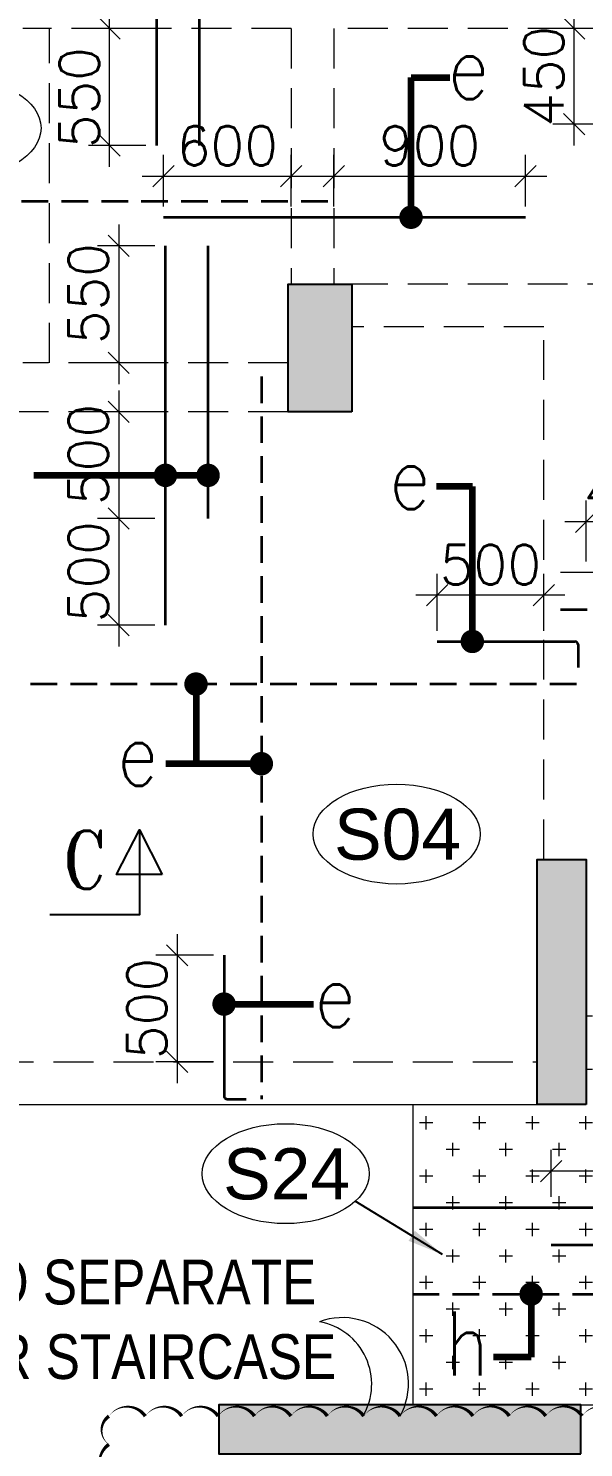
# Model space of a CAD drawing. Header units: millimetres. Extents: x 1255966 to 1543449, y 318653 to 465396.
# Drawn here: x 1271992 to 1274599, y 355917 to 362578 of the extents above; entities that cross this region are included whole.
import ezdxf

# ---------------------------------------------------------------- set-up
doc = ezdxf.new("R2010")
doc.units = ezdxf.units.MM
doc.header["$LTSCALE"] = 500
doc.header["$MEASUREMENT"] = 0
doc.header["$PDMODE"] = 34
for name, pattern in [('CONTINOUS', [0]), ('DASHED2', [0.375, 0.25, -0.125]), ('HIDDEN', [0.375, 0.25, -0.125]), ('PHANTOM2', [1.25, 0.625, -0.125, 0.125, -0.125, 0.125, -0.125])]:
    doc.linetypes.add(name, pattern=pattern)
doc.layers.get('Defpoints').update_dxf_attribs({"lineweight": 0})
for name, color, linetype, lineweight in [('ARROW', 1, 'Continuous', 0), ('CALL', 1, 'Continuous', 18), ('CUT OUT', 1, 'Continuous', 13), ('HATCH', 1, 'Continuous', 5), ('REVISION', 1, 'Continuous', 5), ('ST-DIM', 1, 'PHANTOM2', 15), ('STC AROW', 211, 'Continuous', 9), ('STC REINF.BOTTOM', 7, 'Continuous', 35), ('TEXT 01', 3, 'Continuous', 15), ('TOWER AREA BEAM..', 3, 'Continuous', 20), ('TOWER COL HATCH', 253, 'Continuous', 20)]:
    doc.layers.add(name, color=color, linetype=linetype, lineweight=lineweight)
for name, color, linetype in [('D', 10, 'Continuous'), ('S-COLUMN-HATCH', 253, 'Continuous'), ('S-FRAMING PLAN', 4, 'Continuous'), ('S-T', 3, 'Continuous'), ('sec', 31, 'Continuous'), ('TEXT-20', 3, 'Continuous'), ('TOWER AREA COLUMN.', 6, 'Continuous')]:
    doc.layers.add(name, color=color, linetype=linetype)
doc.styles.add('1.100', font='ARIALN.TTF')
doc.styles.add('2MM', font='romans.shx', dxfattribs={"width": 0.7})
doc.styles.add('ABHI', font='arial.ttf')
doc.styles.add('ROMANCE', font='romans.shx')
doc.styles.add('RT', font='romant.shx', dxfattribs={"height": 8})
doc.styles.add('S-T', font='romans.shx')
doc.dimstyles.new('GRID DIM', dxfattribs={"dimtxt": 250, "dimasz": 100, "dimexe": 75, "dimexo": 0, "dimgap": 50, "dimtad": 1, "dimdec": 0, "dimzin": 0, "dimdsep": 46, "dimtxsty": 'ROMANCE', "dimblk": 'ARCHTICK', "dimcen": 0, "dimdle": 0.5, "dimclrd": 8, "dimclre": 8, "dimclrt": 3, "dimadec": 0, "dimazin": 0, "dimtfac": 1, "dimtdec": 0, "dimtmove": 0, "dimatfit": 3, "dimldrblk": 'DOT', "dimfxl": 200, "dimtolj": 1, "dimtzin": 0, "dimlwd": -1, "dimlwe": -1, "dimarcsym": 2})
doc.dimstyles.new('SHUIB MOD.', dxfattribs={"dimtxt": 230, "dimasz": 130, "dimexe": 100, "dimexo": 70, "dimgap": 50, "dimtad": 2, "dimdec": 0, "dimzin": 4, "dimdsep": 46, "dimtxsty": '2MM', "dimblk": 'OBLIQUE', "dimcen": 0.09, "dimdle": 100, "dimclrd": 1, "dimclre": 1, "dimclrt": 3, "dimadec": 0, "dimazin": 0, "dimtfac": 1, "dimtdec": 0, "dimtix": 1, "dimtmove": 2, "dimatfit": 3, "dimfxl": 100, "dimtolj": 1, "dimlwd": -1, "dimarcsym": 0})

# ---------------------------------------------------------------- blocks, each defined once
blk = doc.blocks.new('_Oblique')
at = {"color": 0, "linetype": 'ByBlock', "lineweight": -2}
blk.add_line((-0.5, -0.5), (0.5, 0.5), dxfattribs=at)
blk = doc.blocks.new('*D585')
at = {"layer": 'Defpoints', "color": 0, "linetype": 'ByBlock', "transparency": 16777216}
for p in [(1272373.9, 362577.7), (1272593.7, 362577.7), (1272593.7, 362027.7)]:
    blk.add_point(p, dxfattribs=at)
at = {"layer": 'ST-DIM', "color": 1, "linetype": 'CONTINOUS', "transparency": 16777216}
for p, q in [((1272373.9, 361927.7), (1272373.9, 362677.7)), ((1272543.7, 362577.7), (1272273.9, 362577.7)), ((1272543.7, 362027.7), (1272273.9, 362027.7))]:
    blk.add_line(p, q, dxfattribs=at)
at = {"layer": 'ST-DIM', "color": 1, "linetype": 'ByBlock', "transparency": 16777216, "xscale": 100, "yscale": 100, "zscale": 100}
for p, rotation in [((1272373.9, 362577.7), 90), ((1272373.9, 362027.7), 270)]:
    blk.add_blockref('_Oblique', p, dxfattribs=dict(at, rotation=rotation))
at = {"layer": 'ST-DIM', "color": 3, "linetype": 'ByBlock', "transparency": 16777216, "insert": (1272231.4, 362252.7), "char_height": 185, "attachment_point": 5, "rotation": 90, "style": 'ROMANCE'}
blk.add_mtext('\\A1;550', dxfattribs=at)
blk = doc.blocks.new('_Dot')
at = {"color": 0, "linetype": 'ByBlock', "lineweight": -2}
blk.add_line((-0.5, 0), (-1, 0), dxfattribs=at)
at = {"color": 0, "linetype": 'ByBlock', "const_width": 0.5}
blk.add_lwpolyline([(-0.25, 0, 1), (0.25, 0, 1)], format="xyb", close=True, dxfattribs=at)
blk = doc.blocks.new('*D586')
at = {"layer": 'Defpoints', "color": 0, "linetype": 'ByBlock', "transparency": 16777216}
for p in [(1272636, 360777.7), (1272416.2, 360277.7), (1272636, 360277.7)]:
    blk.add_point(p, dxfattribs=at)
at = {"layer": 'ST-DIM', "color": 1, "linetype": 'CONTINOUS', "transparency": 16777216}
for p, q in [((1272416.2, 360877.7), (1272416.2, 360177.7)), ((1272586, 360777.7), (1272316.2, 360777.7)), ((1272586, 360277.7), (1272316.2, 360277.7))]:
    blk.add_line(p, q, dxfattribs=at)
at = {"layer": 'ST-DIM', "color": 1, "linetype": 'ByBlock', "transparency": 16777216, "xscale": 100, "yscale": 100, "zscale": 100}
for p, rotation in [((1272416.2, 360777.7), 90), ((1272416.2, 360277.7), 270)]:
    blk.add_blockref('_Oblique', p, dxfattribs=dict(at, rotation=rotation))
at = {"layer": 'ST-DIM', "color": 3, "linetype": 'ByBlock', "transparency": 16777216, "insert": (1272273.7, 360577.7), "char_height": 185, "attachment_point": 5, "rotation": 90, "style": 'ROMANCE'}
blk.add_mtext('\\A1;500', dxfattribs=at)
blk = doc.blocks.new('*D587')
at = {"layer": 'Defpoints', "color": 0, "linetype": 'ByBlock', "transparency": 16777216}
for p in [(1272636, 360277.7), (1272416.2, 359777.7), (1272636, 359777.7)]:
    blk.add_point(p, dxfattribs=at)
at = {"layer": 'ST-DIM', "color": 1, "linetype": 'CONTINOUS', "transparency": 16777216}
for p, q in [((1272416.2, 360377.7), (1272416.2, 359677.7)), ((1272586, 360277.7), (1272316.2, 360277.7)), ((1272586, 359777.7), (1272316.2, 359777.7))]:
    blk.add_line(p, q, dxfattribs=at)
at = {"layer": 'ST-DIM', "color": 1, "linetype": 'ByBlock', "transparency": 16777216, "xscale": 100, "yscale": 100, "zscale": 100}
for p, rotation in [((1272416.2, 360277.7), 90), ((1272416.2, 359777.7), 270)]:
    blk.add_blockref('_Oblique', p, dxfattribs=dict(at, rotation=rotation))
at = {"layer": 'ST-DIM', "color": 3, "linetype": 'ByBlock', "transparency": 16777216, "insert": (1272273.7, 360027.7), "char_height": 185, "attachment_point": 5, "rotation": 90, "style": 'ROMANCE'}
blk.add_mtext('\\A1;500', dxfattribs=at)
blk = doc.blocks.new('*D588')
at = {"layer": 'Defpoints', "color": 0, "linetype": 'ByBlock', "transparency": 16777216}
for p in [(1272636, 361557.7), (1272416.2, 361007.7), (1272636, 361007.7)]:
    blk.add_point(p, dxfattribs=at)
at = {"layer": 'ST-DIM', "color": 1, "linetype": 'CONTINOUS', "transparency": 16777216}
for p, q in [((1272416.2, 361657.7), (1272416.2, 360907.7)), ((1272586, 361557.7), (1272316.2, 361557.7)), ((1272586, 361007.7), (1272316.2, 361007.7))]:
    blk.add_line(p, q, dxfattribs=at)
at = {"layer": 'ST-DIM', "color": 1, "linetype": 'ByBlock', "transparency": 16777216, "xscale": 100, "yscale": 100, "zscale": 100}
for p, rotation in [((1272416.2, 361557.7), 90), ((1272416.2, 361007.7), 270)]:
    blk.add_blockref('_Oblique', p, dxfattribs=dict(at, rotation=rotation))
at = {"layer": 'ST-DIM', "color": 3, "linetype": 'ByBlock', "transparency": 16777216, "insert": (1272273.7, 361332.7), "char_height": 185, "attachment_point": 5, "rotation": 90, "style": 'ROMANCE'}
blk.add_mtext('\\A1;550', dxfattribs=at)
blk = doc.blocks.new('_ArchTick')
at = {"color": 0, "linetype": 'ByBlock', "const_width": 0.15}
blk.add_lwpolyline([(-0.5, -0.5), (0.5, 0.5)], dxfattribs=at)
blk = doc.blocks.new('*D591')
at = {"layer": 'Defpoints', "color": 0, "linetype": 'ByBlock', "transparency": 16777216}
for p in [(1274555.2, 362577.7), (1274775, 362577.7), (1274775, 362127.7)]:
    blk.add_point(p, dxfattribs=at)
at = {"layer": 'ST-DIM', "color": 1, "linetype": 'CONTINOUS', "transparency": 16777216}
for p, q in [((1274555.2, 362027.7), (1274555.2, 362677.7)), ((1274725, 362577.7), (1274455.2, 362577.7)), ((1274725, 362127.7), (1274455.2, 362127.7))]:
    blk.add_line(p, q, dxfattribs=at)
at = {"layer": 'ST-DIM', "color": 1, "linetype": 'ByBlock', "transparency": 16777216, "xscale": 100, "yscale": 100, "zscale": 100}
for p, rotation in [((1274555.2, 362577.7), 90), ((1274555.2, 362127.7), 270)]:
    blk.add_blockref('_Oblique', p, dxfattribs=dict(at, rotation=rotation))
at = {"layer": 'ST-DIM', "color": 3, "linetype": 'ByBlock', "transparency": 16777216, "insert": (1274412.7, 362352.7), "char_height": 185, "attachment_point": 5, "rotation": 90, "style": 'ROMANCE'}
blk.add_mtext('\\A1;450', dxfattribs=at)
blk = doc.blocks.new('*D592')
at = {"layer": 'Defpoints', "color": 0, "linetype": 'ByBlock', "transparency": 16777216}
for p in [(1273226.6, 361884.6), (1272626.6, 361691.4), (1273226.6, 361691.4)]:
    blk.add_point(p, dxfattribs=at)
at = {"layer": 'ST-DIM', "color": 1, "linetype": 'CONTINOUS', "transparency": 16777216}
for p, q in [((1272626.6, 361741.4), (1272626.6, 361984.6)), ((1273226.6, 361741.4), (1273226.6, 361984.6)), ((1272526.6, 361884.6), (1273326.6, 361884.6))]:
    blk.add_line(p, q, dxfattribs=at)
at = {"layer": 'ST-DIM', "color": 1, "linetype": 'ByBlock', "transparency": 16777216, "xscale": 100, "yscale": 100, "zscale": 100, "rotation": 180}
blk.add_blockref('_Oblique', (1272626.6, 361884.6), dxfattribs=at)
at = {"layer": 'ST-DIM', "color": 1, "linetype": 'ByBlock', "transparency": 16777216, "xscale": 100, "yscale": 100, "zscale": 100}
blk.add_blockref('_Oblique', (1273226.6, 361884.6), dxfattribs=at)
at = {"layer": 'ST-DIM', "color": 3, "linetype": 'ByBlock', "transparency": 16777216, "insert": (1272926.6, 362027.1), "char_height": 185, "attachment_point": 5, "style": 'ROMANCE'}
blk.add_mtext('\\A1;600', dxfattribs=at)
blk = doc.blocks.new('*D593')
at = {"layer": 'Defpoints', "color": 0, "linetype": 'ByBlock', "transparency": 16777216}
for p in [(1274326.6, 361884.6), (1273426.6, 361691.4), (1274326.6, 361691.4)]:
    blk.add_point(p, dxfattribs=at)
at = {"layer": 'ST-DIM', "color": 1, "linetype": 'CONTINOUS', "transparency": 16777216}
for p, q in [((1273426.6, 361741.4), (1273426.6, 361984.6)), ((1274326.6, 361741.4), (1274326.6, 361984.6)), ((1273326.6, 361884.6), (1274426.6, 361884.6))]:
    blk.add_line(p, q, dxfattribs=at)
at = {"layer": 'ST-DIM', "color": 1, "linetype": 'ByBlock', "transparency": 16777216, "xscale": 100, "yscale": 100, "zscale": 100, "rotation": 180}
blk.add_blockref('_Oblique', (1273426.6, 361884.6), dxfattribs=at)
at = {"layer": 'ST-DIM', "color": 1, "linetype": 'ByBlock', "transparency": 16777216, "xscale": 100, "yscale": 100, "zscale": 100}
blk.add_blockref('_Oblique', (1274326.6, 361884.6), dxfattribs=at)
at = {"layer": 'ST-DIM', "color": 3, "linetype": 'ByBlock', "transparency": 16777216, "insert": (1273876.6, 362027.1), "char_height": 185, "attachment_point": 5, "style": 'ROMANCE'}
blk.add_mtext('\\A1;900', dxfattribs=at)
blk = doc.blocks.new('*D599')
at = {"layer": 'Defpoints', "color": 0, "linetype": 'ByBlock', "transparency": 16777216}
for p in [(1272911, 358227.7), (1272691.2, 357727.7), (1272911, 357727.7)]:
    blk.add_point(p, dxfattribs=at)
at = {"layer": 'ST-DIM', "color": 1, "linetype": 'CONTINOUS', "transparency": 16777216}
for p, q in [((1272691.2, 358327.7), (1272691.2, 357627.7)), ((1272861, 358227.7), (1272591.2, 358227.7)), ((1272861, 357727.7), (1272591.2, 357727.7))]:
    blk.add_line(p, q, dxfattribs=at)
at = {"layer": 'ST-DIM', "color": 1, "linetype": 'ByBlock', "transparency": 16777216, "xscale": 100, "yscale": 100, "zscale": 100}
for p, rotation in [((1272691.2, 358227.7), 90), ((1272691.2, 357727.7), 270)]:
    blk.add_blockref('_Oblique', p, dxfattribs=dict(at, rotation=rotation))
at = {"layer": 'ST-DIM', "color": 3, "linetype": 'ByBlock', "transparency": 16777216, "insert": (1272548.7, 357977.7), "char_height": 185, "attachment_point": 5, "rotation": 90, "style": 'ROMANCE'}
blk.add_mtext('\\A1;500', dxfattribs=at)
blk = doc.blocks.new('*D600')
at = {"layer": 'Defpoints', "color": 0, "linetype": 'ByBlock', "transparency": 16777216}
for p in [(1273911.6, 359918.5), (1273911.6, 359700.7, 0), (1274411.6, 359700.7, 0)]:
    blk.add_point(p, dxfattribs=at)
at = {"layer": 'ST-DIM', "color": 1, "linetype": 'CONTINOUS', "transparency": 16777216}
for p, q in [((1273911.6, 359750.7), (1273911.6, 360018.5)), ((1274411.6, 359750.7), (1274411.6, 360018.5)), ((1274511.6, 359918.5), (1273811.6, 359918.5))]:
    blk.add_line(p, q, dxfattribs=at)
at = {"layer": 'ST-DIM', "color": 1, "linetype": 'ByBlock', "transparency": 16777216, "xscale": 100, "yscale": 100, "zscale": 100, "rotation": 180}
blk.add_blockref('_Oblique', (1273911.6, 359918.5), dxfattribs=at)
at = {"layer": 'ST-DIM', "color": 1, "linetype": 'ByBlock', "transparency": 16777216, "xscale": 100, "yscale": 100, "zscale": 100}
blk.add_blockref('_Oblique', (1274411.6, 359918.5), dxfattribs=at)
at = {"layer": 'ST-DIM', "color": 3, "linetype": 'ByBlock', "transparency": 16777216, "insert": (1274161.6, 360061), "char_height": 185, "attachment_point": 5, "style": 'ROMANCE'}
blk.add_mtext('\\A1;500', dxfattribs=at)
blk = doc.blocks.new('*D683')
at = {"layer": 'Defpoints', "color": 0, "linetype": 'ByBlock', "transparency": 16777216}
for p in [(1274611.6, 360262.3), (1274611.6, 360026, 0), (1275061.6, 360026, 0)]:
    blk.add_point(p, dxfattribs=at)
at = {"layer": 'ST-DIM', "color": 1, "linetype": 'CONTINOUS', "transparency": 16777216}
for p, q in [((1274611.6, 360076), (1274611.6, 360362.3)), ((1275061.6, 360076), (1275061.6, 360362.3)), ((1275161.6, 360262.3), (1274511.6, 360262.3))]:
    blk.add_line(p, q, dxfattribs=at)
at = {"layer": 'ST-DIM', "color": 1, "linetype": 'ByBlock', "transparency": 16777216, "xscale": 100, "yscale": 100, "zscale": 100, "rotation": 180}
blk.add_blockref('_Oblique', (1274611.6, 360262.3), dxfattribs=at)
at = {"layer": 'ST-DIM', "color": 1, "linetype": 'ByBlock', "transparency": 16777216, "xscale": 100, "yscale": 100, "zscale": 100}
blk.add_blockref('_Oblique', (1275061.6, 360262.3), dxfattribs=at)
at = {"layer": 'ST-DIM', "color": 3, "linetype": 'ByBlock', "transparency": 16777216, "insert": (1274836.6, 360404.8), "char_height": 185, "attachment_point": 5, "style": 'ROMANCE'}
blk.add_mtext('\\A1;450', dxfattribs=at)
blk = doc.blocks.new('A$Ca8bcdc7a')
at = {"layer": 'HATCH', "ltscale": 10}
h = blk.add_hatch(dxfattribs=at)
h.set_pattern_fill('CROSS', color=1, scale=500, angle=90)
h.set_pattern_definition([(90, (-1381890.62, -304839.69), (-125, 125), [62.5, -187.5]), (180, (-1381859.37, -304808.44), (-125, -125), [62.5, -187.5])])
h.paths.add_polyline_path([(1185, 435), (0, 435), (0, 0), (-230, 0), (-815, 0), (-815, -1410), (-25, -1410), (1185, -1410)])
at = {"layer": 'S-FRAMING PLAN', "color": 3, "linetype": 'ByBlock', "lineweight": 20, "ltscale": 10}
for p, q in [((-3345, 0), (-230, 0)), ((-815, 0), (-815, -1410)), ((-25, -1410), (1185, -1410))]:
    blk.add_line(p, q, dxfattribs=at)
at = {"layer": 'TOWER AREA BEAM..', "color": 3, "linetype": 'HIDDEN', "ltscale": 1.5}
for p, q in [((-1385, 5050), (-2645, 5050)), ((-2520, 3480), (-2520, 5050)), ((-1385, 5050), (-1385, 3850)), ((-1185, 5050), (-1185, 3850)), ((1600, 5050), (-1185, 5050)), ((1600, 3850), (-1100, 3850)), ((-200, 3650), (-1100, 3650)), ((-200, 1150), (-200, 3650)), ((-1400, 3480), (-2645, 3480)), ((-1400, 3250), (-3345, 3250)), ((-3345, 200), (-230, 200))]:
    blk.add_line(p, q, dxfattribs=at)
blk = doc.blocks.new('3tgra')
at = {"layer": 'TOWER COL HATCH'}
h = blk.add_hatch(color=253, dxfattribs=at)
h.dxf.hatch_style = 1
h.paths.add_polyline_path([(1380790.6, 89391.6), (1380490.6, 89391.6), (1380490.6, 89991.6), (1380790.6, 89991.6)])
h = blk.add_hatch(color=253, dxfattribs=at)
h.dxf.hatch_style = 1
h.paths.add_polyline_path([(1381890.6, 86141.6), (1381660.6, 86141.6), (1381660.6, 87291.6), (1381890.6, 87291.6)])
h = blk.add_hatch(color=253, dxfattribs=at)
h.dxf.hatch_style = 1
h.paths.add_polyline_path([(1381865.6, 84501.6), (1381865.6, 84731.6), (1380165.6, 84731.6), (1380165.6, 84501.6)])
at = {"layer": 'TOWER AREA COLUMN.', "color": 4}
for points in [[(1380790.6, 89391.6), (1380490.6, 89391.6), (1380490.6, 89991.6), (1380790.6, 89991.6)], [(1381890.6, 86141.6), (1381660.6, 86141.6), (1381660.6, 87291.6), (1381890.6, 87291.6)], [(1381865.6, 84501.6), (1381865.6, 84731.6), (1380165.6, 84731.6), (1380165.6, 84501.6)]]:
    blk.add_lwpolyline(points, close=True, dxfattribs=at)
blk = doc.blocks.new('*D797')
at = {"layer": 'Defpoints', "color": 0, "linetype": 'ByBlock', "transparency": 16777216}
for p in [(1274446.6, 357215.2), (1274446.6, 357043.9), (1275796.6, 357043.9)]:
    blk.add_point(p, dxfattribs=at)
at = {"layer": 'ST-DIM', "color": 1, "linetype": 'CONTINOUS', "transparency": 16777216}
for p, q in [((1274446.6, 357093.9), (1274446.6, 357315.2)), ((1275796.6, 357093.9), (1275796.6, 357315.2)), ((1275896.6, 357215.2), (1274346.6, 357215.2))]:
    blk.add_line(p, q, dxfattribs=at)
at = {"layer": 'ST-DIM', "color": 1, "linetype": 'ByBlock', "transparency": 16777216, "xscale": 100, "yscale": 100, "zscale": 100, "rotation": 180}
blk.add_blockref('_Oblique', (1274446.6, 357215.2), dxfattribs=at)
at = {"layer": 'ST-DIM', "color": 1, "linetype": 'ByBlock', "transparency": 16777216, "xscale": 100, "yscale": 100, "zscale": 100}
blk.add_blockref('_Oblique', (1275796.6, 357215.2), dxfattribs=at)
at = {"layer": 'ST-DIM', "color": 3, "linetype": 'ByBlock', "transparency": 16777216, "insert": (1275121.6, 357357.7), "char_height": 185, "attachment_point": 5, "style": 'ROMANCE'}
blk.add_mtext('\\A1;1350', dxfattribs=at)

msp = doc.modelspace()

# ---------------------------------------------------------------- linework, layer by layer
at = {"layer": 'CALL', "color": 200, "linetype": 'Continuous', "ltscale": 10}
for centre in [(1271659.5, 362110), (1273721.1, 358796.8), (1273200.3, 357203)]:
    msp.add_ellipse(centre, major_axis=(392.2, 0), ratio=0.597584, dxfattribs=at)
at = {"layer": 'REVISION', "elevation": -56210.2}
msp.add_lwpolyline([(1272370.5, 355761.5, 0, 17.1, -0.520567), (1272370.5, 355932.4, 0, 17.1, -0.520567), (1272370.5, 356065, 0, 17.1, -0.520567), (1272541.4, 356065.1, 0, 17.1, -0.520567), (1272712.3, 356065.1, 0, 17.1, -0.520567), (1272883.2, 356065.2, 0, 17.1, -0.520567), (1273054.1, 356065.3, 0, 17.1, -0.520567), (1273225, 356065.3, 0, 17.1, -0.520567), (1273395.9, 356065.4, 0, 17.1, -0.520567), (1273566.7, 356065.5, 0, 17.1, -0.520567), (1273737.6, 356065.6, 0, 17.1, -0.520567), (1273908.5, 356065.6, 0, 17.1, -0.520567), (1274079.4, 356065.7, 0, 17.1, -0.520567), (1274250.3, 356065.8, 0, 17.1, -0.520567), (1274421.2, 356065.8, 0, 17.1, -0.520567), (1274592.1, 356065.9, 0, 17.1, -0.520567), (1274763, 356066, 0, 17.1, -0.520567)], format="xyseb", dxfattribs=at)
at = {"layer": 'REVISION'}
for centre, radius, start, end in [((1273466.5, 356217, -56210.2), 310.5, 330.8107, 110.38011), ((1273307, 356215.3, -56210.2), 297.2, 329.73103, 80.04807)]:
    msp.add_arc(centre, radius, start, end, dxfattribs=at)
at = {"layer": 'sec', "color": 4}
for points in [[(1272513.7, 358816.1), (1272513.7, 358417.2), (1272093.6, 358417.2)], [(1272620.8, 358607.4), (1272406.5, 358607.4), (1272513.7, 358816.1), (1272620.8, 358607.4)]]:
    msp.add_lwpolyline(points, dxfattribs=at)
at = {"layer": 'STC AROW', "color": 4, "ltscale": 10}
msp.add_line((1274490.1, 360026), (1275061.6, 360026), dxfattribs=at)
at = {"layer": 'STC REINF.BOTTOM', "color": 4, "linetype": 'Continuous'}
for p, q in [((1272593.7, 363977.7), (1272593.7, 362027.7)), ((1272793.7, 363377.7), (1272793.7, 362027.7)), ((1272626.6, 361691.4), (1274326.6, 361691.4)), ((1272636, 359777.7), (1272636, 361557.7)), ((1272836, 360277.7), (1272836, 361557.7)), ((1273911.6, 359700.7, 0), (1274558.1, 359700.7, 0)), ((1274573.1, 359685.7, 0), (1274573.1, 359578.1, 0)), ((1272911, 358227.7, 0), (1272911, 357567.6)), ((1272926, 357552.6), (1273014.6, 357552.6)), ((1273796.6, 357043.9), (1278496.6, 357043.9)), ((1274446.6, 356868.9, -0.6), (1277996.6, 356868.9, 0))]:
    msp.add_line(p, q, dxfattribs=at)
at = {"layer": 'STC REINF.BOTTOM', "color": 4, "linetype": 'DASHED2'}
for p, q in [((1273397.6, 361765, 0), (1269490.4, 361765)), ((1273086, 360944.6, 0), (1273086, 357552.6)), ((1274490.1, 359851), (1276395.8, 359851)), ((1274565.3, 359500.7, 0), (1271135.6, 359500.7, 0)), ((1273796.6, 356638), (1275958.3, 356638))]:
    msp.add_line(p, q, dxfattribs=at)
at = {"layer": 'STC REINF.BOTTOM', "color": 4, "linetype": 'Continuous'}
for centre, start, end in [((1274558.1, 359685.7, 0), 0, 90), ((1272926, 357567.6, 0), 180, 270)]:
    msp.add_arc(centre, 15, start, end, dxfattribs=at)

# ---------------------------------------------------------------- block references
at = {"layer": 'CUT OUT', "color": 4}
msp.add_blockref('3tgra', (-107279, 271386.2), dxfattribs=at)
at = {"layer": 'S-COLUMN-HATCH', "color": 4, "ltscale": 10}
msp.add_blockref('A$Ca8bcdc7a', (1274611.6, 357527.7), dxfattribs=at)

# ---------------------------------------------------------------- texts
at = {"color": 1, "linetype": 'ByBlock', "insert": (1270777.6, 356799.6), "char_height": 210, "width": 2966.846, "attachment_point": 1, "rotation": 0.0027, "style": '1.100'}
msp.add_mtext('REFER TO SEPARATE DWG. FOR STAIRCASE ', dxfattribs=at)
at = {"layer": 'S-T', "color": 2, "linetype": 'Continuous', "ltscale": 10, "style": 'S-T', "width": 0.85}
for s, p in [('e', (1273960.4, 362245.6, 42.6)), ('e', (1273684.4, 360321.6, 42.6)), ('e', (1272407.1, 359023.6, 42.6)), ('e', (1273334.2, 357890.4, 42.6)), ('h', (1273948.7, 356256.1, 42.6))]:
    msp.add_text(s, height=300, dxfattribs=at).set_placement(p)
at = {"layer": 'TEXT 01', "color": 2, "linetype": 'Continuous', "style": 'ABHI'}
for s, p in [('S04', (1273427.3, 358676.2, 0)), ('S24', (1272906.5, 357082.4, 0))]:
    msp.add_text(s, height=240, dxfattribs=at).set_placement(p)
at = {"layer": 'TEXT-20', "color": 4, "lineweight": 20, "ltscale": 0.2, "style": 'RT', "width": 0.85}
msp.add_text('C', height=272.2, dxfattribs=at).set_placement((1272153.1, 358539.9))

# ---------------------------------------------------------------- dimensions: what is measured, and where the dimension line sits
at = {"layer": 'ST-DIM', "linetype": 'ByBlock'}
for base, p1, p2, angle, picture, middle in [((1272373.9, 362577.7), (1272593.7, 362027.7), (1272593.7, 362577.7), 90, '*D585', (1272373.9, 362252.7)), ((1274555.2, 362577.7), (1274775, 362127.7), (1274775, 362577.7), 90, '*D591', (1274555.2, 362352.7)), ((1272416.2, 361007.7), (1272636, 361557.7), (1272636, 361007.7), 270, '*D588', (1272416.2, 361332.7)), ((1272416.2, 360277.7), (1272636, 360777.7), (1272636, 360277.7), 270, '*D586', (1272416.2, 360577.7)), ((1274611.6, 360262.3, 0), (1275061.6, 360026, 0), (1274611.6, 360026), 180, '*D683', (1274836.6, 360262.3, 0)), ((1272416.2, 359777.7), (1272636, 360277.7), (1272636, 359777.7), 270, '*D587', (1272416.2, 360027.7)), ((1273911.6, 359918.5), (1274411.6, 359700.7, 0), (1273911.6, 359700.7, 0), 180, '*D600', (1274161.6, 359918.5)), ((1272691.2, 357727.7, 0), (1272911, 358227.7, 0), (1272911, 357727.7, 0), 270, '*D599', (1272691.2, 357977.7, 0))]:
    dim = msp.add_linear_dim(base=base, p1=p1, p2=p2, angle=angle, dimstyle='GRID DIM', override={"dimtxt": 185, "dimexe": 100, "dimexo": 50, "dimblk1": 'Oblique', "dimblk2": 'Oblique', "dimsah": 1, "dimdle": 100, "dimclrd": 1, "dimclre": 1}, dxfattribs=at)
    dim.commit()
    dim.dimension.update_dxf_attribs({"geometry": picture, "text_midpoint": middle, "dimtype": 160})
for base, p1, p2, picture, middle in [((1273226.6, 361884.6), (1272626.6, 361691.4), (1273226.6, 361691.4), '*D592', (1272926.6, 362027.1)), ((1274326.6, 361884.6), (1273426.6, 361691.4), (1274326.6, 361691.4), '*D593', (1273876.6, 362027.1))]:
    dim = msp.add_linear_dim(base=base, p1=p1, p2=p2, dimstyle='GRID DIM', override={"dimtxt": 185, "dimexe": 100, "dimexo": 50, "dimblk1": 'Oblique', "dimblk2": 'Oblique', "dimsah": 1, "dimdle": 100, "dimclrd": 1, "dimclre": 1}, dxfattribs=at)
    dim.commit()
    dim.dimension.update_dxf_attribs({"geometry": picture, "text_midpoint": middle})
dim = msp.add_linear_dim(base=(1274446.6, 357215.2), p1=(1275796.6, 357043.9), p2=(1274446.6, 357043.9), angle=180, dimstyle='GRID DIM', override={"dimtxt": 185, "dimexe": 100, "dimexo": 50, "dimblk1": 'Oblique', "dimblk2": 'Oblique', "dimsah": 1, "dimdle": 100, "dimclrd": 1, "dimclre": 1}, dxfattribs=at)
dim.commit()
dim.dimension.update_dxf_attribs({"geometry": '*D797', "text_midpoint": (1275121.6, 357357.7)})

# ---------------------------------------------------------------- leaders
at = {"layer": 'ARROW', "linetype": 'ByBlock'}
for points in [[(1273788.8, 361691.4), (1273788.8, 362347.8), (1273970.7, 362347.8)], [(1272836, 360480.1), (1272018, 360480.1)], [(1272636, 360480.1), (1272018, 360480.1)], [(1274076.6, 359700.7), (1274076.6, 360427.1), (1273908.7, 360427.1)], [(1272779.3, 359500.7, 0), (1272779.3, 359126.9, 0), (1272636.9, 359126.9, 0)], [(1273086, 359126.9, 0), (1272639.2, 359126.9, 0)], [(1272911, 357998.9, 0), (1273330.7, 357998.9, 0)], [(1274352.7, 356638), (1274352.7, 356341.6), (1274176.7, 356341.6)]]:
    msp.add_leader(points, dimstyle='GRID DIM', override={"dimasz": 110, "dimtad": 0, "dimclrd": 1, "dimlwd": 65534}, dxfattribs=at)
at = {"layer": 'D', "linetype": 'Continuous'}
msp.add_leader([(1273937.1, 356823.1), (1273527.1, 357073.4)], dimstyle='SHUIB MOD.', override={"dimasz": 170, "dimtad": 0}, dxfattribs=at)

doc.saveas('drawing.dxf')
